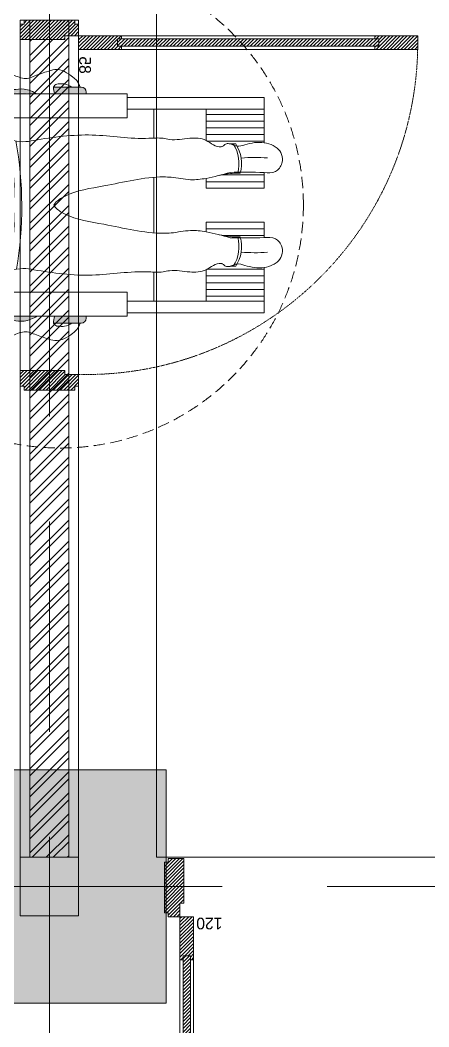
# Model space of a CAD drawing. Header units: millimetres. Extents: x -280308 to 6402717, y -14 to 2073074.
# Drawn here: x 7483 to 8532, y 492513 to 495098 of the extents above; entities that cross this region are included whole.
import ezdxf
from ezdxf.enums import TextEntityAlignment as Align

# ---------------------------------------------------------------- set-up
doc = ezdxf.new("R2010")
doc.units = ezdxf.units.MM
for name, pattern in [('ACAD_ISO03W100', [30, 12, -18]), ('ACAD_ISO08W100', [36, 24, -3, 6, -3]), ('DASHED2', [0.375, 0.25, -0.125])]:
    doc.linetypes.add(name, pattern=pattern)
doc.layers.get('0').update_dxf_attribs({"lineweight": 0})
for name, color, linetype, lineweight in [('_Door & Window', 1, 'Continuous', 0), ('A-ALINE-1', 91, 'Continuous', 20), ('A-ALINE-3', 111, 'Continuous', 15), ('A-ALINE-6', 117, 'Continuous', 9), ('A-ANNOTATION', 144, 'Continuous', 0), ('A-Furn', 250, 'Continuous', 0), ('ARSIR', 251, 'Continuous', 0), ('Struktur', 80, 'Continuous', 20)]:
    doc.layers.add(name, color=color, linetype=linetype, lineweight=lineweight)
doc.layers.add('A-FILL-1', color=7, linetype='Continuous', lineweight=0, true_color=0x454545)
doc.layers.add('A-FILL-4', color=9, linetype='Continuous', lineweight=0, true_color=0x808080)
doc.layers.add('A-TEXT', color=254, linetype='Continuous')
doc.styles.add('CENTURY', font='GOTHIC.TTF')
doc.styles.get("Standard").update_dxf_attribs({"font": 'arial.ttf'})

# ---------------------------------------------------------------- blocks, each defined once
blk = doc.blocks.new('disable people')
at = {"layer": 'A-FILL-4'}
h = blk.add_hatch(color=256, dxfattribs=at)
edge = h.paths.add_edge_path()
edge.add_spline(control_points=[(-3.796474417917125, 4.952000308492416), (-3.760681164754715, 5.053013868617654), (-3.704158616363202, 5.157722778494588), (-3.734610711559071, 5.255821520916697)], knot_values=[0.9037914775148974, 0.9037914775148974, 0.9037914775148974, 0.9037914775337845, 1.21384703267489, 1.21384703267489, 1.21384703267489, 1.213847032693339], degree=3, periodic=0)
edge.add_line((-3.734610711562709, 5.255821520934205), (-4.964782523813881, 5.255821520934205))
edge.add_arc((-4.964782523813483, 5.035821520934178), 0.2200000000000129, 89.99999999999999, 179.9999999999926)
edge.add_line((-5.184782523814647, 5.035821520934178), (-5.184782523814647, 4.952000308504779))
edge.add_line((-5.184782523814647, 4.952000308504921), (-3.796474417913829, 4.952000308504921))
edge = h.paths.add_edge_path()
edge.add_spline(control_points=[(0.1341749100720335, 5.166089496497762), (-0.07234800000333053, 5.166001675629786), (-0.553623694469934, 5.165540411955988), (-1.20498952116759, 5.174735433441811), (-1.923735004729679, 5.122992935595903), (-2.472725316985816, 5.224835962467296), (-2.818046584459807, 5.044581019589032), (-3.008957661264503, 4.952000308504921)], knot_values=[0.4124965523283914, 0.4124965523283914, 0.4124965523283914, 0.4124965523283914, 0.6874227009135008, 1.856497828568305, 2.363121600141893, 2.852056937546859, 3.479819935797773, 3.479819935797798, 3.479819935797798, 3.479819935797798], degree=3, periodic=0)
edge.add_line((-3.008957661264503, 4.952000308504921), (-0.05374037849282143, 4.952000308504893))
edge.add_arc((6.001229472374689, -0.1731919023486626), 7.932859200384009, 137.696407415366, 139.7539587547804, ccw=False)
edge = h.paths.add_edge_path()
edge.add_line((5.131749954041879, 5.255821520934205), (2.308872463095783, 5.255821520934205))
edge.add_spline(control_points=[(2.308872463096122, 5.255821520934205), (2.267732188407535, 5.17631198661752), (2.17731957034448, 5.015793417558143), (2.084681671298313, 4.857544409941738), (2.036732091110025, 4.777055949464057)], knot_values=[9.278145445618577, 9.278145445618577, 9.278145445618577, 9.278145445618577, 9.545772737748978, 9.82631843046447, 9.82631843046447, 9.82631843046447, 9.82631843046447], degree=3, periodic=0)
edge.add_line((2.036732091110025, 4.777055949464057), (5.151749954040608, 4.777055949464028))
edge.add_arc((5.151749954042316, 4.977055949464102), 0.1999999999999886, 270, 360)
edge.add_line((5.351749954041225, 4.977055949464102), (5.351749954041168, 5.035821520934263))
edge.add_arc((5.131749954041879, 5.035821520934178), 0.2200000000000118, 7.404331298447066e-12, 89.99999999999999)
edge = h.paths.add_edge_path()
edge.add_spline(control_points=[(-3.734610711559071, -5.255821520915617), (-3.704158616363202, -5.157722778493792), (-3.760681164754715, -5.053013868616347), (-3.796474417917125, -4.952000308491563)], knot_values=[0.9037914775148975, 0.9037914775333468, 0.9037914775333468, 0.9037914775333468, 1.213847032674452, 1.213847032693339, 1.213847032693339, 1.213847032693339], degree=3, periodic=0)
edge.add_line((-3.796474417911668, -4.952000308503841), (-5.184782523812599, -4.952000308503841))
edge.add_line((-5.184782523814647, -4.952000308503841), (-5.18478252381459, -5.035821520933212))
edge.add_arc((-4.964782523813483, -5.035821520933098), 0.2200000000000129, 180, 270)
edge.add_line((-4.964782523813483, -5.255821520933125), (-3.734610711562426, -5.255821520933125))
edge = h.paths.add_edge_path()
edge.add_line((-0.05374037849287561, -4.952000308503841), (-3.008957661264615, -4.952000308503841))
edge.add_spline(control_points=[(-3.008957661264503, -4.952000308503841), (-2.818046584459807, -5.044581019588179), (-2.472725316985816, -5.224835962466216), (-1.923735004729679, -5.12299293559505), (-1.20498952116759, -5.174735433440958), (-0.553623694469934, -5.165540411954737), (-0.07234800000333053, -5.166001675628706), (0.1341749100720335, -5.166089496496454)], knot_values=[0.4124965523283917, 0.4124965523283917, 0.4124965523283917, 0.4124965523284174, 1.040259550579332, 1.529194887984297, 2.035818659557886, 3.204893787212689, 3.479819935797799, 3.479819935797799, 3.479819935797799, 3.479819935797799], degree=3, periodic=0)
edge.add_arc((6.001229472376508, 0.1731919023482078), 7.93285920038395, 220.2460412452068, 222.3035925846204, ccw=False)
edge = h.paths.add_edge_path()
edge.add_arc((5.151749954042316, -4.977055949463022), 0.1999999999999886, 0, 89.99999999999999)
edge.add_line((5.151749954042316, -4.777055949462977), (2.03673209111179, -4.777055949463005))
edge.add_spline(control_points=[(2.036732091110025, -4.777055949462977), (2.084681671298313, -4.857544409940431), (2.232165906039882, -5.109484857939435), (2.374009886807471, -5.367177794302108), (2.440898637138162, -5.551188368630221)], knot_values=[8.953599230115874, 8.953599230115874, 8.953599230115874, 8.953599230115874, 9.234144922831332, 9.82631843046441, 9.826318430464434, 9.826318430464434, 9.826318430464434], degree=3, periodic=0)
edge.add_arc((0.7053364612966107, -4.04279776307277), 1.733346163484878, 327.02309260736433, 327.0237538441636, ccw=False)
edge.add_spline(control_points=[(2.036732091110025, -4.777055949462977), (2.084681671298313, -4.857544409940431), (2.232165906039882, -5.109484857939435), (2.374009886807471, -5.367177794302108), (2.440898637138162, -5.551188368630221)], knot_values=[8.953599230115874, 8.953599230115874, 8.953599230115874, 8.953599230115874, 9.234144922831332, 9.82631843046441, 9.826318430464434, 9.826318430464434, 9.826318430464434], degree=3, periodic=0)
edge.add_line((2.308799040582016, -5.255821520933125), (5.131749954041821, -5.255821520933154))
edge.add_arc((5.131749954041879, -5.035821520933098), 0.2200000000000118, 270, 359.9999999999482)
edge.add_line((5.351749954041225, -5.035821520933325), (5.351749954041281, -4.977055949462965))
h = blk.add_hatch(dxfattribs=at)
h.set_pattern_fill('_USER', color=256, scale=0.2999999999999999, style=0, pattern_type=0)
h.set_pattern_definition([(360, (-5.456968210637569e-12, -2.842170943040401e-13), (7.395570986446986e-32, 0.3), [])])
edge = h.paths.add_edge_path()
edge.add_spline(control_points=[(-11.84368881340561, 2.723015967266292), (-11.80630735148043, 2.722610891474005), (-11.70819034366286, 2.721547668618996), (-11.61031172560615, 2.728856529663688), (-11.54972374569115, 2.733380797935752)], knot_values=[0, 0, 0, 0, 0.1121097829463906, 0.2942601996699649, 0.2942601996699649, 0.2942601996699649, 0.2942601996699649], degree=3, periodic=0)
edge.add_spline(control_points=[(-11.54972374569115, 2.733380797935752), (-11.53484815880256, 2.736247567797591), (-11.47003685719392, 2.745536439978423), (-11.36826084976747, 2.72479947738816), (-11.306672703613, 2.6447510459368), (-11.24782621166378, 2.610484695002697), (-10.96949606972703, 2.549332237655335), (-10.74909445872436, 2.772073311572058), (-10.5228854389261, 2.880681640590865)], knot_values=[5.436664725832285, 5.436664725832285, 5.436664725832285, 5.436664725832285, 5.482184118797054, 5.63248936469224, 5.71609653018408, 5.778112604277349, 5.832864719823681, 6.558060987042688, 6.558060987042688, 6.558060987042688, 6.558060987042688], degree=3, periodic=0)
edge.add_line((-10.5228854389261, 2.880681640590865), (-10.52288543892609, 4.274822013010747))
edge.add_line((-10.5228854389261, 4.274822013010635), (-13.10916806575664, 4.274822013010636))
edge.add_line((-13.10916806575733, 4.274822013010635), (-13.10916806575733, 2.778481744722516))
edge.add_spline(control_points=[(-13.10916806575733, 2.778481744722512), (-12.82295144472664, 2.822346398972513), (-12.41668017873963, 2.754237778142112), (-12.01270156310056, 2.608782090787145), (-11.9026220646665, 2.624670677752874)], knot_values=[3.85022029909312, 3.850220299093444, 3.850220299093444, 3.850220299093444, 4.723214524291371, 5.067106132655391, 5.067106132655391, 5.067106132655391, 5.067106132688122], degree=3, periodic=0)
edge.add_arc((-10.49828518709546, 1.8499546098883), 1.603853812364077, 147.0195933812169, 151.1162485193678, ccw=False)
edge = h.paths.add_edge_path()
edge.add_spline(control_points=[(-11.10131507691221, 1.321645051041912), (-11.26820317942656, 1.353449058260139), (-11.54271718581731, 1.405746173674288), (-11.85950975244123, 1.421612261374548), (-12.00627843078473, 1.420929790504033), (-12.04364457507836, 1.420756038819889)], knot_values=[0, 0, 0, 0, 0.5089906555588182, 0.8372314890067583, 0.9493412719532057, 0.9493412719532057, 0.9493412719532057, 0.9493412719532057], degree=3, periodic=0)
edge.add_arc((-10.49828518709546, 1.8499546098883), 1.603853812364076, 193.9046284335562, 195.5217729613365, ccw=False)
edge.add_spline(control_points=[(-12.05514138739818, 1.464538181836133), (-12.39829801821179, 1.46764695568163), (-12.74615257863297, 1.465605107812507), (-13.10916806575915, 1.44694142760477)], knot_values=[0.4692719010675678, 0.4692719010675678, 0.4692719010675678, 0.4692719010675678, 1.51441113184759, 1.514411131847849, 1.514411131847849, 1.514411131847849], degree=3, periodic=0)
edge.add_line((-13.10916806575733, 1.44694142760477), (-13.10916806575733, 0.7534304279870407))
edge.add_line((-13.10916806575733, 0.7534304279870412), (-10.52288543892678, 0.7534304279870412))
edge.add_line((-10.5228854389261, 0.7534304279870412), (-10.5228854389261, 1.191359744353121))
edge.add_spline(control_points=[(-10.5228854389261, 1.191359744352894), (-10.71802839497832, 1.226449273625576), (-10.91033044466531, 1.271692798998856), (-11.10131507691221, 1.321645051041912)], knot_values=[0.5122589669724955, 0.5122589669724955, 0.5122589669724955, 0.5122589669753015, 1.104645887850228, 1.104645887850228, 1.104645887850228, 1.104645887850228], degree=3, periodic=0)
h = blk.add_hatch(dxfattribs=at)
h.set_pattern_fill('_USER', color=256, scale=0.2999999999999999, style=0, pattern_type=0)
h.set_pattern_definition([(360, (-5.456968210637569e-12, 1.13686837721616e-12), (-7.347638122947742e-17, -0.2999999999999999), [])])
edge = h.paths.add_edge_path()
edge.add_spline(control_points=[(-11.84368881340561, -2.723015967265212), (-11.80630735148043, -2.722610891472925), (-11.70819034366286, -2.721547668617916), (-11.61031172560615, -2.728856529662664), (-11.54972374569115, -2.733380797934899)], knot_values=[0, 0, 0, 0, 0.1121097829463906, 0.2942601996699649, 0.2942601996699649, 0.2942601996699649, 0.2942601996699649], degree=3, periodic=0)
edge.add_spline(control_points=[(-11.54972374569115, -2.733380797934899), (-11.53484815880256, -2.736247567796511), (-11.47003685719392, -2.745536439977116), (-11.36826084976747, -2.72479947738708), (-11.306672703613, -2.644751045935948), (-11.24782621166378, -2.610484695001844), (-10.96949606972703, -2.549332237654482), (-10.74909445872436, -2.772073311571205), (-10.5228854389261, -2.880681640589785)], knot_values=[5.436664725832285, 5.436664725832285, 5.436664725832285, 5.436664725832285, 5.482184118797054, 5.63248936469224, 5.71609653018408, 5.778112604277349, 5.832864719823681, 6.558060987042688, 6.558060987042688, 6.558060987042688, 6.558060987042688], degree=3, periodic=0)
edge.add_line((-10.5228854389261, -2.880681640589785), (-10.52288543892609, -4.274822013009667))
edge.add_line((-10.5228854389261, -4.274822013009555), (-13.10916806575664, -4.274822013009555))
edge.add_line((-13.10916806575733, -4.274822013009555), (-13.10916806575733, -2.778481744721437))
edge.add_spline(control_points=[(-13.10916806575733, -2.778481744721432), (-12.82295144472664, -2.822346398971661), (-12.41668017873963, -2.754237778141317), (-12.01270156310056, -2.608782090786292), (-11.9026220646665, -2.624670677752022)], knot_values=[3.85022029909312, 3.850220299093444, 3.850220299093444, 3.850220299093444, 4.723214524291371, 5.067106132655391, 5.067106132655391, 5.067106132655391, 5.067106132688122], degree=3, periodic=0)
edge.add_arc((-10.49828518709546, -1.849954609887163), 1.603853812364077, 208.8837514806322, 212.9804066187831)
edge = h.paths.add_edge_path()
edge.add_spline(control_points=[(-11.10131507691221, -1.321645051040832), (-11.26820317942656, -1.353449058259002), (-11.54271718581731, -1.405746173672924), (-11.85950975244123, -1.421612261373639), (-12.00627843078473, -1.420929790502896), (-12.04364457507836, -1.420756038818865)], knot_values=[0, 0, 0, 0, 0.5089906555588182, 0.8372314890067583, 0.9493412719532057, 0.9493412719532057, 0.9493412719532057, 0.9493412719532057], degree=3, periodic=0)
edge.add_arc((-10.49828518709546, -1.849954609887163), 1.603853812364076, 164.4782270386635, 166.0953715664438)
edge.add_spline(control_points=[(-12.05514138739818, -1.464538181834996), (-12.39829801821179, -1.467646955680721), (-12.74615257863297, -1.465605107811598), (-13.10916806575915, -1.446941427603633)], knot_values=[0.4692719010675678, 0.4692719010675678, 0.4692719010675678, 0.4692719010675678, 1.51441113184759, 1.514411131847849, 1.514411131847849, 1.514411131847849], degree=3, periodic=0)
edge.add_line((-13.10916806575733, -1.446941427603633), (-13.10916806575733, -0.753430427985904))
edge.add_line((-13.10916806575733, -0.7534304279861885), (-10.52288543892678, -0.7534304279861892))
edge.add_line((-10.5228854389261, -0.7534304279861885), (-10.5228854389261, -1.191359744352268))
edge.add_spline(control_points=[(-10.5228854389261, -1.191359744351757), (-10.71802839497832, -1.226449273624439), (-10.91033044466531, -1.271692798997492), (-11.10131507691221, -1.321645051040832)], knot_values=[0.5122589669724955, 0.5122589669724955, 0.5122589669724955, 0.5122589669753015, 1.104645887850228, 1.104645887850228, 1.104645887850228, 1.104645887850228], degree=3, periodic=0)
for p, q in [((-8.202746146980644, 4.274822013010635), (-8.202746146980644, 2.985387214360799)), ((-8.202746146980644, 1.237720448978507), (-8.202746146980644, -1.23772044897737)), ((-8.202746146980644, -2.985387214359719), (-8.202746146980644, -4.274822013009555))]:
    blk.add_line(p, q, dxfattribs=at)
for points in [[(2.4408986371418, 5.551188368631301), (3.985710528006166, 5.551188368631301, -0.414213562373095), (4.085710528004711, 5.451188368631392), (4.085710528004711, 5.426046132553836, -0.414213562373095), (3.985710528006166, 5.326046132553756), (2.344216868157673, 5.326046132553756)], [(-5.184782523807371, 4.952000308504921), (-5.184782523807371, 5.035821520934178, -0.414213562373095), (-4.964782523809845, 5.255821520934205), (-3.734610711555433, 5.255821520934205)], [(2.30887246309976, 5.255821520934205), (5.131749954045517, 5.255821520934205, -0.4142135623730981), (5.351749954046682, 5.035821520934178), (5.351749954046682, 4.977055949464102, -0.414213562373095), (5.151749954045954, 4.777055949464057), (2.036706903287268, 4.777055949464057)], [(1.636438218787589, 4.132746635153126), (3.282262380906104, 4.132746635153126, 0.4142135623730451), (3.382262380908287, 4.232746635153262), (3.382262380908287, 4.465441665068283, 0.414213562373095), (3.282262380906104, 4.56544166506842), (1.908734547932909, 4.565441665068136)], [(1.636438218787589, -4.13274663515341), (3.282262380906104, -4.13274663515341, -0.4142135623730451), (3.382262380908287, -4.232746635153546), (3.382262380908287, -4.465441665068795, -0.414213562373095), (3.282262380906104, -4.565441665068704), (1.908734547932909, -4.565441665068477)], [(2.308877528723315, -5.255821520933125), (5.131749954045517, -5.255821520933125, 0.4142135623730981), (5.351749954046682, -5.035821520933098), (5.351749954046682, -4.977055949463022, 0.414213562373095), (5.151749954045954, -4.777055949462977), (2.036706903287268, -4.777055949462977)], [(-5.184782523807371, -4.952000308503841), (-5.184782523807371, -5.035821520933098, 0.414213562373095), (-4.964782523809845, -5.255821520933125), (-3.734610711555433, -5.255821520933125)], [(2.4408986371418, -5.551188368630221), (3.985710528006166, -5.551188368630221, 0.414213562373095), (4.085710528004711, -5.451188368630312), (4.085710528004711, -5.426046132552813, 0.414213562373095), (3.985710528006166, -5.326046132552904), (2.344216868157673, -5.326046132552904)]]:
    blk.add_lwpolyline(points, format="xyb", dxfattribs=at)
for points in [[(-0.7716928118115902, 3.881550911005661), (-7.007824699383491, 3.881550911005661), (-7.007824699383491, 4.952000308504921), (-0.05374037848923763, 4.952000308504921)], [(-13.10916806575187, 2.778481744728197), (-13.10916806575187, 4.274822013010635), (-10.52288543892246, 4.274822013010635), (-10.52288543892246, 2.880681640590865)], [(-10.52288543892246, 1.191359744319243), (-10.52288543892246, 0.7534304279870412), (-13.10916806575187, 0.7534304279870412), (-13.10916806575187, 1.446941427605225)], [(-13.10916806575187, -1.446941427604088), (-13.10916806575187, -0.7534304279861885), (-10.52288543892246, -0.7534304279861885), (-10.52288543892246, -1.191359744318333)], [(-10.52288543892246, -1.191359744318333), (-10.52288543892246, -0.7534304279861885), (-13.10916806575187, -0.7534304279861885), (-13.10916806575187, -1.446941427604088)], [(-10.52288543892246, -2.880681640589557), (-10.52288543892246, -4.274822013009555), (-13.10916806575187, -4.274822013009555), (-13.10916806575187, -2.778481744727117)], [(-13.10916806575187, -2.778481744727117), (-13.10916806575187, -4.274822013009555), (-10.52288543892246, -4.274822013009555), (-10.52288543892246, -2.880681640589557)], [(-0.7716928118115902, -3.881550911004581), (-7.007824699383491, -3.881550911004581), (-7.007824699383491, -4.952000308503841), (-0.05374037848741864, -4.952000308503841)]]:
    blk.add_lwpolyline(points, dxfattribs=at)
for points in [[(-13.10916806575187, 4.795772278258937), (-7.007824699383491, 4.795772278258937), (-7.007824699383491, 4.274822013010635), (-13.10916806575187, 4.274822013010635)], [(-13.10916806575187, -4.274822013009555), (-7.007824699383491, -4.274822013009555), (-7.007824699383491, -4.795772278257857), (-13.10916806575187, -4.795772278257857)], [(-13.10916806575187, -4.79577227825763), (-7.007824699383491, -4.79577227825763), (-7.007824699383491, -4.274822013009555), (-13.10916806575187, -4.274822013009555)]]:
    blk.add_lwpolyline(points, close=True, dxfattribs=at)
at = {"layer": 'A-FILL-4', "linetype": 'DASHED2', "ltscale": 2}
blk.add_circle((-4.032044972002041, 5.684341886080801e-13), 10.82285678946162, dxfattribs=at)
at = {"layer": 'A-FILL-4'}
for centre, radius, start, end in [((6.001229472381965, -0.1731919023484352), 7.932859200384001, 127.5204071296238, 147.4062370725861), ((0.7053364602925285, 4.042797764629086), 1.733346163484867, 32.98970642474525, 88.42289004785182), ((-13.74668270498478, -0.04341019569847049), 15.44764756680718, 1.182090759333106, 13.72631994225427), ((-13.74668270498478, -0.04341019569847049), 15.49764756680718, 0.1604904385792841, 13.72631994225427), ((-10.49828518709, 1.8499546098883), 1.603853812364076, 147.0195933826843, 195.5217729614681), ((-10.38617540414452, 1.8499546098883), 1.603853812364076, 147.0195933826843, 195.5217729614681), ((14.27937685350298, 0.06775199395133313), 16.59864857667759, 170.3286188685546, 190.1626872323025), ((-12.69504205342673, -4.606921862426645), 6.728132541871835, 84.78551859402995, 94.76708404660036), ((-13.74668270498114, 0.04341019570074423), 15.44764756680434, 346.2736800577457, 358.8179092406669), ((-13.74668270498114, 0.04341019570074423), 15.49764756680435, 346.2736800577457, 359.8395095614207), ((-13.74668270498478, -0.04341019569847049), 15.44764756680718, 0.1604904385792841, 0.1610099051522045), ((-10.49828518709, -1.849954609887163), 1.603853812364076, 164.4782270385319, 212.9804066173157), ((-10.38617540414452, -1.849954609887163), 1.603853812364076, 164.4782270385319, 212.9804066173157), ((-12.69504205342673, 4.606921862427726), 6.728132541871835, 265.2329159533996, 275.2144814059701), ((6.001229472381965, 0.1731919023497994), 7.932859200384001, 212.5937629274139, 232.4795928703763), ((0.7053364602925285, -4.042797764628233), 1.733346163484867, 271.5771099521482, 327.0102935752548)]:
    blk.add_arc(centre, radius, start, end, dxfattribs=at)
for points in [[(-4.92346149860532, 5.255821520934205), (-4.763444462907501, 5.548488725255311), (-4.598746377016141, 5.706342594715352), (-3.795142421198761, 6.036484532325346), (-3.426854836276107, 5.940611925619805), (-2.83078820989067, 5.728755613769636), (-2.566758833625499, 5.644812886039915), (-1.990014397371851, 5.77694535444266), (-0.9296119438040478, 6.130492836126223), (-0.1419316975516267, 6.437829670206156), (0.6264580426013708, 6.674788378109497), (1.355821926739736, 6.821824205640951), (2.03613892919202, 6.747111713511686), (2.366979790260302, 6.535991856629323), (2.546758790460444, 6.270681361221932), (2.546758790460444, 5.977235520005024), (2.4408986371418, 5.551188368631301), (2.178919851432511, 5.020117206751138), (1.563051972347239, 4.019382088696602), (0.9042720964644104, 3.036488685107713)], [(-11.59479933503098, 1.458273844522409), (-13.10916806575187, 1.44694142760477), (-13.60667026066403, 1.498036116953244), (-13.89975817351478, 1.866144042570795), (-13.88104616483179, 2.260011965725369), (-13.6895420801302, 2.538489094402166), (-13.51049322462313, 2.652381983495161), (-13.10916806575187, 2.778481744722512), (-12.24121315577941, 2.684816428400097), (-11.9026220646283, 2.624670677757422), (-11.6864549030779, 2.695858412372388), (-11.58829313107708, 2.724656443567028), (-11.50436550326049, 2.739278829181558), (-11.35904478900738, 2.70089189191475), (-11.29807203763994, 2.643686282815679), (-11.24447784318909, 2.612482825203188), (-11.19131079044928, 2.599403885649735), (-10.52288543892246, 2.880681640590865), (-9.794960447152334, 2.978637757924389), (-8.898797660205673, 2.922233265498733), (-8.608041948751634, 2.974222485651126), (-7.978096220525913, 2.974222485651126), (-5.459508429310517, 3.120158817032916), (-2.862528005884087, 2.87969555159134), (-2.371240473639773, 2.822748566114569), (-1.807424389844527, 2.913683812752424), (-1.35487122052109, 3.017778437834522), (-1.14944398208354, 3.098118711132884)], [(-11.84368881339833, 2.723015967266292), (-11.73157903045285, 2.723015967266292), (-11.5497237456857, 2.733380797935752)], [(-12.0436445750729, 1.420756038819889), (-11.93153479212742, 1.420756038819889), (-11.6037811244496, 1.402879292288389), (-11.10095268296573, 1.321575989310304)], [(-11.59479933503098, 1.458273844522409), (-10.52288543892246, 1.191359744353122), (-9.83083267098118, 1.132548455971346), (-8.963526649984487, 1.24073196201698), (-8.6391886196634, 1.25427512685269), (-5.976700821847771, 0.8565910165420973), (-4.215992548008217, 0.3886604790008619), (-3.813472225867372, 0.09260624280796037), (-3.74400946284004, 6.821210263296962e-13)], [(-1.752623687929372, 6.821210263296962e-13), (-1.679207983477681, 0.3788307068211338), (-1.194287836962758, 0.8637508533374785), (-0.6959840598392475, 1.251223035229941), (0.2821704783109453, 1.301328029997421), (0.9016085141356598, 1.159748884299916), (1.342330865873009, 0.8397630039512478), (1.609774513437515, 0.4677343058569932), (1.7303854847396, 0.1585836488836776), (1.750904063925191, 6.821210263296962e-13)], [(-11.59479933503098, -1.458273844521273), (-10.52288543892246, -1.191359744351985), (-9.83083267098118, -1.132548455970209), (-8.963526649984487, -1.240731962016071), (-8.6391886196634, -1.25427512685178), (-5.976700821847771, -0.8565910165411879), (-4.215992548008217, -0.3886604789997818), (-3.813472225867372, -0.0926062428068235), (-3.74400946284004, 6.821210263296962e-13)], [(-1.752623687929372, 6.821210263296962e-13), (-1.679207983477681, -0.3788307068202812), (-1.194287836962758, -0.8637508533363416), (-0.6959840598392475, -1.251223035229032), (0.2821704783109453, -1.301328029996512), (0.9016085141356598, -1.159748884299006), (1.342330865873009, -0.8397630039503383), (1.609774513437515, -0.4677343058559131), (1.7303854847396, -0.1585836488827681), (1.750904063925191, 6.821210263296962e-13)], [(-12.0436445750729, -1.420756038818865), (-11.93153479212742, -1.420756038818865), (-11.6037811244496, -1.402879292287309), (-11.10095268296573, -1.321575989309224)], [(-11.59479933503098, -1.458273844521273), (-13.10916806575187, -1.446941427603633), (-13.60667026066403, -1.498036116952335), (-13.89975817351478, -1.866144042569658), (-13.88104616483179, -2.260011965724061), (-13.6895420801302, -2.538489094401086), (-13.51049322462313, -2.652381983494308), (-13.10916806575187, -2.778481744721432), (-12.24121315577941, -2.684816428398847), (-11.9026220646283, -2.624670677756342), (-11.6864549030779, -2.695858412371138), (-11.58829313107708, -2.724656443566175), (-11.50436550326049, -2.739278829180478), (-11.35904478900738, -2.700891891913727), (-11.29807203763994, -2.643686282814599), (-11.24447784318909, -2.612482825202108), (-11.19131079044928, -2.599403885648883), (-10.52288543892246, -2.880681640589557), (-9.794960447152334, -2.978637757923536), (-8.898797660205673, -2.922233265497709), (-8.608041948751634, -2.974222485650046), (-7.978096220525913, -2.974222485650046), (-5.459508429310517, -3.120158817032063), (-2.862528005884087, -2.87969555159026), (-2.371240473639773, -2.822748566113489), (-1.807424389844527, -2.913683812751572), (-1.35487122052109, -3.017778437833442), (-1.14944398208354, -3.098118711131576)], [(-11.84368881339833, -2.723015967265212), (-11.73157903045285, -2.723015967265212), (-11.5497237456857, -2.733380797934899)], [(-4.92346149860532, -5.255821520933125), (-4.763444462907501, -5.548488725254231), (-4.598746377016141, -5.706342594714272), (-3.795142421198761, -6.03648453232455), (-3.426854836276107, -5.940611925618725), (-2.83078820989067, -5.728755613768556), (-2.566758833625499, -5.644812886039119), (-1.990014397371851, -5.776945354441352), (-0.9296119438040478, -6.130492836125143), (-0.1419316975516267, -6.437829670204849), (0.6264580426013708, -6.674788378108417), (1.355821926739736, -6.821824205640098), (2.03613892919202, -6.747111713510606), (2.366979790260302, -6.535991856628527), (2.546758790460444, -6.270681361220852), (2.546758790460444, -5.977235520003944), (2.4408986371418, -5.551188368630221), (2.178919851432511, -5.020117206750058), (1.563051972347239, -4.019382088695522), (0.9042720964644104, -3.03648868510669)]]:
    blk.add_spline(points, degree=3, dxfattribs=at)
for points, knots in [([(-4.55304981617337, 5.255821520934205), (-4.44408765272965, 5.319476199870394), (-4.271124962240719, 5.420519389388119), (-4.005306797280355, 5.400308982167644), (-3.806213152574855, 5.38846130049177), (-3.685750421065677, 5.19182424979499), (-3.76068116474562, 5.053013868623566), (-3.796474417913487, 4.952000308492416)], [0, 0, 0, 0, 0.3643785654112465, 0.5784016675004325, 0.8028129588361705, 0.9037914775148975, 1.213847032674452, 1.213847032693339, 1.213847032693339, 1.213847032693339]), ([(-3.008957661259046, 4.952000308504921), (-2.81804658445617, 5.044581019589032), (-2.472725316982178, 5.224835962467296), (-1.923735004726041, 5.122992935595903), (-1.204989521160314, 5.174735433441811), (-0.553623694466296, 5.165540411955988), (-0.07234799999605457, 5.166001675629786), (0.1341749100756715, 5.166089496497762)], [0.4124965523283917, 0.4124965523283917, 0.4124965523283917, 0.4124965523284174, 1.040259550579332, 1.529194887984297, 2.035818659557886, 3.204893787212689, 3.479819935797799, 3.479819935797799, 3.479819935797799, 3.479819935797799]), ([(-1.917630208828996, 6.821210263296962e-13), (-2.002951065873276, 0.5861983700835935), (-1.984904643773916, 1.423382585758645), (-1.754530612099188, 2.56520043551518), (-1.180960578692975, 2.932423450644592), (-0.9940378273913666, 3.432979146506568), (-0.8299030799516913, 3.791739230981875), (-0.731230450748626, 3.941771400581729), (-0.6822919925580209, 4.100073350454295)], [0, 0, 0, 0, 1.791248952052102, 2.558187510465277, 3.251589097511465, 3.791340900402426, 4.122046679619813, 4.432598645382432, 4.432598645382432, 4.432598645382432, 4.432598645382432]), ([(1.01444285360958, 3.198577945729312), (0.9780577476449253, 2.936577535408787), (1.364929918432608, 2.00547676408587), (1.340956575120799, 1.259444682176991), (1.433033113185957, 0.7354493184784587)], [7.41058440054706, 7.41058440054706, 7.41058440054706, 7.41058440054706, 8.083990264019953, 9.6731938569707, 9.6731938569707, 9.6731938569707, 9.6731938569707]), ([(-1.917630208828996, 6.821210263296962e-13), (-2.002951065873276, -0.5861983700827409), (-1.984904643773916, -1.423382585757508), (-1.771231884324152, -2.529998986766998), (-1.180960578692975, -2.932423450643739), (-0.9940378273913666, -3.432979146505261), (-0.8299030799516913, -3.791739230980795), (-0.731230450748626, -3.941771400580421), (-0.6822919925580209, -4.100073350453215)], [0, 0, 0, 0, 1.791248952052102, 2.558187510465277, 3.251589097511465, 3.791340900402426, 4.122046679619813, 4.432598645382432, 4.432598645382432, 4.432598645382432, 4.432598645382432]), ([(1.01444285360958, -3.198577945728232), (0.9780577476449253, -2.93657753540748), (1.364929918432608, -2.005476764084506), (1.340956575120799, -1.259444682175911), (1.433033113185957, -0.7354493184776061)], [7.41058440054706, 7.41058440054706, 7.41058440054706, 7.41058440054706, 8.083990264019953, 9.6731938569707, 9.6731938569707, 9.6731938569707, 9.6731938569707]), ([(-4.55304981617337, -5.255821520933125), (-4.44408765272965, -5.319476199869598), (-4.271124962240719, -5.420519389387266), (-4.005306797280355, -5.400308982166791), (-3.806213152574855, -5.388461300490746), (-3.685750421065677, -5.19182424979391), (-3.76068116474562, -5.053013868622486), (-3.796474417913487, -4.952000308491563)], [0, 0, 0, 0, 0.3643785654112465, 0.5784016675004325, 0.8028129588361705, 0.9037914775148975, 1.213847032674452, 1.213847032693339, 1.213847032693339, 1.213847032693339]), ([(-3.008957661259046, -4.952000308503841), (-2.81804658445617, -5.044581019588179), (-2.472725316982178, -5.224835962466216), (-1.923735004726041, -5.12299293559505), (-1.204989521160314, -5.174735433440958), (-0.553623694466296, -5.165540411954737), (-0.07234799999605457, -5.166001675628706), (0.1341749100756715, -5.166089496496454)], [0.4124965523283917, 0.4124965523283917, 0.4124965523283917, 0.4124965523284174, 1.040259550579332, 1.529194887984297, 2.035818659557886, 3.204893787212689, 3.479819935797799, 3.479819935797799, 3.479819935797799, 3.479819935797799])]:
    blk.add_open_spline(points, degree=3, knots=knots, dxfattribs=at)
blk = doc.blocks.new('A$Ca4ca9c0b')
at = {"layer": 'A-Furn'}
h = blk.add_hatch(dxfattribs=at)
h.set_pattern_fill('ANSI31', color=256, scale=2, angle=540, style=0)
h.set_pattern_definition([(225, (109566.3125288526, -240668.4215420193), (4.490128060534577, -4.490128060534577), [])])
h.paths.add_polyline_path([(10.000000012893, 1020.000000003551), (10.000000012893, 910.0000000035507), (2.000000012863893, 910.0000000035507), (2.000000012892997, 920.0000000034343), (-16.999999987107, 920.0000000034343), (-16.999999987107, 910.0000000035507), (-24.999999987107, 910.0000000035507), (-24.999999987107, 1020.000000003551)])
h = blk.add_hatch(dxfattribs=at)
h.set_pattern_fill('ANSI31', color=256, scale=2, angle=540, style=0)
h.set_pattern_definition([(225, (109566.3125288526, -240568.4215420193), (4.490128060534577, -4.490128060534577), [])])
h.paths.add_polyline_path([(2.000000012892997, 920.0000000034343), (-16.99999999941792, 920.0000000034343), (-16.99999999941792, 250.0000000005239), (2.000000012892997, 250.0000000005239)])
h = blk.add_hatch(dxfattribs=at)
h.set_pattern_fill('ANSI31', color=256, scale=2, angle=540, style=0)
h.set_pattern_definition([(225, (110170.8596176268, -240618.421542007), (4.490128060534577, -4.490128060534577), [])])
h.paths.add_polyline_path([(10.00000000058208, 150.0000000004075), (10.00000000058208, 260.0000000004075), (2.000000000552973, 260.0000000003492), (2.000000000582077, 250.0000000005239), (-16.99999999941792, 250.0000000005239), (-16.99999999941792, 260.0000000004075), (-24.99999999941792, 260.0000000004075), (-24.99999999941792, 150.0000000004075)])
h = blk.add_hatch(dxfattribs=at)
h.set_pattern_fill('ANSI31', color=256, scale=2, angle=540, style=0)
h.set_pattern_definition([(225, (109716.3125288529, -240669.6019526039), (4.490128060534577, -4.490128060534577), [])])
h.paths.add_polyline_path([(-889.999999998603, -5.820766091346741e-11), (-889.9999999986321, 9.999999999941792), (-899.9999999986321, 9.999999999941792), (-899.9999999986321, 139.9999999998254), (-889.9999999986321, 139.9999999998254), (-889.999999998603, 149.9999999997672), (-859.9999999993306, 150.0000000004075), (-859.9999999993597, 115.0000000077416), (-849.9999999993597, 115.0000000077416), (-849.9999999987485, 0)])
h = blk.add_hatch(dxfattribs=at)
h.set_pattern_fill('ANSI31', color=256, scale=2, angle=540, style=0)
h.set_pattern_definition([(225, (109566.3125288529, -240669.6019526039), (4.490128060534577, -4.490128060534577), [])])
h.paths.add_polyline_path([(39.99999999985448, -5.820766091346741e-11), (39.99999999988358, 9.999999999941792), (49.99999999988358, 9.999999999941792), (49.99999999988358, 139.9999999998254), (39.99999999988358, 139.9999999998254), (39.99999999985448, 149.9999999997672), (10.00000000058208, 150.0000000004075), (10.00000000061118, 115.0000000077416), (6.111804395914078e-10, 115.0000000077416), (0, 0)])
at = {"layer": '_Door & Window'}
for points in [[(10.000000012893, 1020.000000003551), (10.000000012893, 910.0000000035507), (2.000000012863893, 910.0000000035507), (2.000000012892997, 920.0000000034343), (-16.999999987107, 920.0000000034343), (-16.999999987107, 910.0000000035507), (-24.999999987107, 910.0000000035507), (-24.999999987107, 1020.000000003551), (10.000000012893, 1020.000000003551)], [(10.00000000058208, 150.0000000004075), (10.00000000058208, 260.0000000004075), (2.000000000552973, 260.0000000003492), (2.000000000582077, 250.0000000005239), (-16.99999999941792, 250.0000000005239), (-16.99999999941792, 260.0000000004075), (-24.99999999941792, 260.0000000004075), (-24.99999999941792, 150.0000000004075), (10.00000000058208, 150.0000000004075)], [(-889.999999998603, -5.820766091346741e-11), (-889.9999999986321, 9.999999999941792), (-899.9999999986321, 9.999999999941792), (-899.9999999986321, 139.9999999998254), (-889.9999999986321, 139.9999999998254), (-889.999999998603, 149.9999999997672), (-859.9999999993306, 150.0000000004075), (-859.9999999993597, 115.0000000077416), (-849.9999999993597, 115.0000000077416), (-849.9999999987485, 0), (-889.999999998603, -5.820766091346741e-11)], [(39.99999999985448, -5.820766091346741e-11), (39.99999999988358, 9.999999999941792), (49.99999999988358, 9.999999999941792), (49.99999999988358, 139.9999999998254), (39.99999999988358, 139.9999999998254), (39.99999999985448, 149.9999999997672), (10.00000000058208, 150.0000000004075), (10.00000000061118, 115.0000000077416), (6.111804395914078e-10, 115.0000000077416), (0, 0), (39.99999999985448, -5.820766091346741e-11)]]:
    blk.add_lwpolyline(points, dxfattribs=at)
blk.add_lwpolyline([(10.00000000058208, 150.0000000004075), (-24.999999987107, 150.0000000004075), (-24.999999987107, 1020.000000003551), (10.00000000058208, 1020.000000003551)], close=True, dxfattribs=at)
at = {"layer": '_Door & Window', "linetype": 'ACAD_ISO03W100', "ltscale": 0.02}
blk.add_arc((-6.929301123745972, 166.9526288348716), 853.2391276210273, 91.21474571532441, 181.138459278602, dxfattribs=at)
at = {"layer": 'A-Furn'}
blk.add_lwpolyline([(2.000000012892997, 920.0000000034343), (-16.99999999941792, 920.0000000034343), (-16.99999999941792, 250.0000000005239), (2.000000012892997, 250.0000000005239)], close=True, dxfattribs=at)
at = {"layer": 'Defpoints', "ltscale": 0.25, "insert": (-87.73789995184052, 181.5505102498573), "char_height": 30.00000000000001, "attachment_point": 1, "style": 'CENTURY'}
blk.add_mtext_dynamic_manual_height_columns('85', width=78.46666834107602, gutter_width=750.0000000000001, heights=[0], dxfattribs=at)
blk = doc.blocks.new('A$C6ab96ad6')
at = {"layer": 'A-Furn'}
h = blk.add_hatch(dxfattribs=at)
h.set_pattern_fill('ANSI31', color=256, scale=2, angle=540, style=0)
h.set_pattern_definition([(225, (-3598.320602994849, 30706.99540839973), (4.490128060534577, -4.490128060534577), [])])
h.paths.add_polyline_path([(10.000000012893, 960.0000000035216), (10.000000012893, 850.0000000035216), (2.000000012863893, 850.0000000035216), (2.000000012892997, 860.0000000034051), (-16.999999987107, 860.0000000034051), (-16.999999987107, 850.0000000035216), (-24.999999987107, 850.0000000035216), (-24.999999987107, 960.0000000035216)])
h = blk.add_hatch(dxfattribs=at)
h.set_pattern_fill('ANSI31', color=256, scale=2, angle=540, style=0)
h.set_pattern_definition([(225, (-3598.320602994849, 30816.99540839973), (4.490128060534577, -4.490128060534577), [])])
h.paths.add_polyline_path([(2.000000012892997, 860.0000000034051), (-16.99999999941792, 860.0000000034051), (-16.99999999941792, 250.0000000004948), (2.000000012892997, 250.0000000004948)])
h = blk.add_hatch(dxfattribs=at)
h.set_pattern_fill('ANSI31', color=256, scale=2, angle=540, style=0)
h.set_pattern_definition([(225, (-3198.320602995023, 30306.99540839973), (4.490128060534577, -4.490128060534577), [])])
h.paths.add_polyline_path([(-1210.000000012893, 560.0000000035216), (-1210.000000012893, 450.0000000035216), (-1202.000000012864, 450.0000000035216), (-1202.000000012893, 460.0000000034051), (-1183.000000012893, 460.0000000034051), (-1183.000000012893, 450.0000000035216), (-1175.000000012893, 450.0000000035216), (-1175.000000012893, 560.0000000035216)])
h = blk.add_hatch(dxfattribs=at)
h.set_pattern_fill('ANSI31', color=256, scale=2, angle=540, style=0)
h.set_pattern_definition([(225, (-3198.320602995023, 30816.99540839973), (4.490128060534577, -4.490128060534577), [])])
h.paths.add_polyline_path([(-1202.000000012893, 460.0000000034051), (-1183.000000000582, 460.0000000034051), (-1183.000000000582, 250.0000000004948), (-1202.000000012893, 250.0000000004948)])
h = blk.add_hatch(dxfattribs=at)
h.set_pattern_fill('ANSI31', color=256, scale=2, angle=540, style=0)
h.set_pattern_definition([(225, (-2593.773514220753, 30816.99540841204), (4.490128060534577, -4.490128060534577), [])])
h.paths.add_polyline_path([(-1210.000000000582, 150.0000000003783), (-1210.000000000582, 260.0000000003783), (-1202.000000000553, 260.0000000003711), (-1202.000000000582, 250.0000000004948), (-1183.000000000582, 250.0000000004948), (-1183.000000000582, 260.0000000003783), (-1175.000000000582, 260.0000000003783), (-1175.000000000582, 150.0000000003783)])
h = blk.add_hatch(dxfattribs=at)
h.set_pattern_fill('ANSI31', color=256, scale=2, angle=540, style=0)
h.set_pattern_definition([(225, (-2993.773514220578, 30816.99540841204), (4.490128060534577, -4.490128060534577), [])])
h.paths.add_polyline_path([(10.00000000058208, 150.0000000003783), (10.00000000058208, 260.0000000003783), (2.000000000552973, 260.0000000003711), (2.000000000582077, 250.0000000004948), (-16.99999999941792, 250.0000000004948), (-16.99999999941792, 260.0000000003783), (-24.99999999941792, 260.0000000003783), (-24.99999999941792, 150.0000000003783)])
h = blk.add_hatch(dxfattribs=at)
h.set_pattern_fill('ANSI31', color=256, scale=2, angle=540, style=0)
h.set_pattern_definition([(225, (-3898.32060299578, 30765.81499781512), (4.490128060534577, -4.490128060534577), [])])
h.paths.add_polyline_path([(-1239.999999999854, -5.820766091346741e-11), (-1239.999999999884, 9.999999999941792), (-1249.999999999884, 9.999999999941792), (-1249.999999999884, 139.9999999998545), (-1239.999999999884, 139.9999999998545), (-1239.999999999854, 149.9999999997672), (-1210.000000000582, 150.0000000003783), (-1210.000000000611, 115.0000000077416), (-1200.000000000611, 115.0000000077416), (-1200, 0)])
h = blk.add_hatch(dxfattribs=at)
h.set_pattern_fill('ANSI31', color=256, scale=2, angle=540, style=0)
h.set_pattern_definition([(225, (-3598.320602994529, 30765.81499781512), (4.490128060534577, -4.490128060534577), [])])
h.paths.add_polyline_path([(39.99999999985448, -5.820766091346741e-11), (39.99999999988358, 9.999999999941792), (49.99999999988358, 9.999999999941792), (49.99999999988358, 139.9999999998545), (39.99999999988358, 139.9999999998545), (39.99999999985448, 149.9999999997672), (10.00000000058208, 150.0000000003783), (10.00000000061118, 115.0000000077416), (6.111804395914078e-10, 115.0000000077416), (0, 0)])
at = {"layer": '_Door & Window'}
for points in [[(10.000000012893, 960.0000000035216), (10.000000012893, 850.0000000035216), (2.000000012863893, 850.0000000035216), (2.000000012892997, 860.0000000034051), (-16.999999987107, 860.0000000034051), (-16.999999987107, 850.0000000035216), (-24.999999987107, 850.0000000035216), (-24.999999987107, 960.0000000035216), (10.000000012893, 960.0000000035216)], [(-1210.000000012893, 560.0000000035216), (-1210.000000012893, 450.0000000035216), (-1202.000000012864, 450.0000000035216), (-1202.000000012893, 460.0000000034051), (-1183.000000012893, 460.0000000034051), (-1183.000000012893, 450.0000000035216), (-1175.000000012893, 450.0000000035216), (-1175.000000012893, 560.0000000035216), (-1210.000000012893, 560.0000000035216)], [(-1210.000000000582, 150.0000000003783), (-1210.000000000582, 260.0000000003783), (-1202.000000000553, 260.0000000003711), (-1202.000000000582, 250.0000000004948), (-1183.000000000582, 250.0000000004948), (-1183.000000000582, 260.0000000003783), (-1175.000000000582, 260.0000000003783), (-1175.000000000582, 150.0000000003783), (-1210.000000000582, 150.0000000003783)], [(10.00000000058208, 150.0000000003783), (10.00000000058208, 260.0000000003783), (2.000000000552973, 260.0000000003711), (2.000000000582077, 250.0000000004948), (-16.99999999941792, 250.0000000004948), (-16.99999999941792, 260.0000000003783), (-24.99999999941792, 260.0000000003783), (-24.99999999941792, 150.0000000003783), (10.00000000058208, 150.0000000003783)], [(-1239.999999999854, -5.820766091346741e-11), (-1239.999999999884, 9.999999999941792), (-1249.999999999884, 9.999999999941792), (-1249.999999999884, 139.9999999998545), (-1239.999999999884, 139.9999999998545), (-1239.999999999854, 149.9999999997672), (-1210.000000000582, 150.0000000003783), (-1210.000000000611, 115.0000000077416), (-1200.000000000611, 115.0000000077416), (-1200, 0), (-1239.999999999854, -5.820766091346741e-11)], [(39.99999999985448, -5.820766091346741e-11), (39.99999999988358, 9.999999999941792), (49.99999999988358, 9.999999999941792), (49.99999999988358, 139.9999999998545), (39.99999999988358, 139.9999999998545), (39.99999999985448, 149.9999999997672), (10.00000000058208, 150.0000000003783), (10.00000000061118, 115.0000000077416), (6.111804395914078e-10, 115.0000000077416), (0, 0), (39.99999999985448, -5.820766091346741e-11)]]:
    blk.add_lwpolyline(points, dxfattribs=at)
for points in [[(10.00000000058208, 150.0000000003783), (-24.999999987107, 150.0000000003783), (-24.999999987107, 960.0000000035216), (10.00000000058208, 960.0000000035216)], [(-1210.000000000582, 150.0000000003783), (-1175.000000012893, 150.0000000003783), (-1175.000000012893, 560.0000000035216), (-1210.000000000582, 560.0000000035216)]]:
    blk.add_lwpolyline(points, close=True, dxfattribs=at)
at = {"layer": '_Door & Window', "linetype": 'ACAD_ISO03W100', "ltscale": 0.02}
for centre, radius, start, end in [((22.15318361329264, 139.1291594183103), 822.2250497890324, 93.28885543498365, 179.2424562674238), ((-1218.092067441175, 144.0926212447503), 418.1337991375786, 0.8094995735841771, 84.08470413536858)]:
    blk.add_arc(centre, radius, start, end, dxfattribs=at)
at = {"layer": 'A-Furn'}
for points in [[(2.000000012892997, 860.0000000034051), (-16.99999999941792, 860.0000000034051), (-16.99999999941792, 250.0000000004948), (2.000000012892997, 250.0000000004948)], [(-1202.000000012893, 460.0000000034051), (-1183.000000000582, 460.0000000034051), (-1183.000000000582, 250.0000000004948), (-1202.000000012893, 250.0000000004948)]]:
    blk.add_lwpolyline(points, close=True, dxfattribs=at)
at = {"layer": 'Defpoints', "ltscale": 0.25, "insert": (-98.86915493193081, 182.1054837065982), "char_height": 30.00000000000001, "attachment_point": 1, "style": 'CENTURY'}
blk.add_mtext_dynamic_manual_height_columns('120', width=78.46666834107602, gutter_width=750.0000000000001, heights=[0], dxfattribs=at)
blk = doc.blocks.new('A$Ccf87384a')
blk.add_wipeout([(-75, 74.99999999999909), (75.00000000002728, 74.99999999999909), (75.00000000002728, -75), (-75, -75)])
blk.add_wipeout([(-74.99999999999818, -74.99999999999974), (-74.99999999999818, 75.00000000000753), (75, 75.00000000000756), (75, -74.99999999999972)])
at = {"layer": 'A-FILL-1', "ltscale": 0.25}
h = blk.add_hatch(color=256, dxfattribs=at)
h.dxf.hatch_style = 1
h.paths.add_polyline_path([(-75, -75), (-75, 75), (75, 75), (75, -75)])
at = {"layer": 'A-ALINE-1'}
blk.add_lwpolyline([(-75, -75), (-75, 75), (75, 75), (75, -75)], close=True, dxfattribs=at)
at = {"layer": 'A-FILL-1', "ltscale": 0.25}
for p, q in [((0, 75), (0, -75)), ((-75, 0), (75, 0))]:
    blk.add_line(p, q, dxfattribs=at)
blk = doc.blocks.new('A$C286adef0')
at = {"layer": 'A-FILL-1', "ltscale": 0.25}
h = blk.add_hatch(dxfattribs=at)
h.set_pattern_fill('ANSI32', color=256, scale=4, angle=180)
h.set_pattern_definition([(225, (158200.9792370641, -37589.12035217724), (26.94076836320746, -26.94076836320746), []), (225, (158183.0187170642, -37589.12035217724), (26.94076836320746, -26.94076836320746), [])])
h.paths.add_polyline_path([(53522.79650776589, -5346.958887227695), (53522.79650776589, -7496.958887227695), (53622.79650776589, -7496.958887227695), (53622.79650776589, -5346.958887227695)])
at = {"color": 0, "linetype": 'DASHED2', "lineweight": -2, "ltscale": 6}
blk.add_lwpolyline([(57847.7965077674, -4621.958887229091), (53847.7965077674, -4621.958887229091), (53847.79650776734, -7496.9588872288), (57847.79650776734, -7496.9588872288)], close=True, dxfattribs=at)
at = {"layer": 'A-ALINE-3', "linetype": 'Continuous'}
blk.add_lwpolyline([(53522.79650776589, -5346.958887227695), (53522.79650776589, -7496.958887227695), (53622.79650776589, -7496.958887227695), (53622.79650776589, -5346.958887227695)], close=True, dxfattribs=at)
at = {"layer": 'A-ALINE-6'}
blk.add_lwpolyline([(53497.79650776589, -5346.958887227695), (53497.79650776589, -7496.958887227695), (53647.79650776589, -7496.958887227695), (53647.79650776589, -5346.958887227695)], close=True, dxfattribs=at)
at = {"color": 1, "xscale": 57.6453146154568, "yscale": 57.6453146154568, "zscale": 57.6453146154568, "rotation": 180.0000000000202}
blk.add_blockref('disable people', (53368.22190436334, -5821.958887226821), dxfattribs=at)
at = {"ltscale": 0.25, "xscale": -1, "rotation": 270}
blk.add_blockref('A$Ca4ca9c0b', (53497.79650776603, -5396.958887227287), dxfattribs=at)
at = {"ltscale": 0.25, "rotation": 180}
blk.add_blockref('A$C6ab96ad6', (53917.79650776577, -7499.854570681637), dxfattribs=at)
at = {"ltscale": 0.25, "xscale": -1, "rotation": 180}
blk.add_blockref('A$Ccf87384a', (53572.79650776589, -7571.958887227695), dxfattribs=at)
blk = doc.blocks.new('*U552')
at = {"layer": 'A-ANNOTATION', "linetype": 'ACAD_ISO08W100', "ltscale": 0.25}
blk.add_lwpolyline([(0, -5.000000000000001), (0, -90.5605532466731)], dxfattribs=at)
at = {"layer": 'A-TEXT'}
blk.add_attdef('N', text='', height=0.9, dxfattribs=at).set_placement((0, 2.75), align=Align.MIDDLE_CENTER)
blk = doc.blocks.new('*U539')
at = {"layer": 'A-ANNOTATION', "linetype": 'ACAD_ISO08W100', "ltscale": 0.25}
blk.add_lwpolyline([(0, -7.641116442098833), (0, -228.3481600789117)], dxfattribs=at)
at = {"layer": 'A-TEXT'}
blk.add_attdef('N', text='', height=0.9, dxfattribs=at).set_placement((0, 2.75), align=Align.MIDDLE_CENTER)
blk = doc.blocks.new('A$Cf37525da')
at = {"color": 124, "xscale": -360.0000000000001, "yscale": 360.0000000000001, "zscale": 360.0000000000001}
for name, p, rotation in [('*U552', (-14749.98491175502, -25932.79560776148), 180), ('*U539', (4643.796520509466, -5900), 270)]:
    blk.add_blockref(name, p, dxfattribs=dict(at, rotation=rotation))
blk = doc.blocks.new('A$Ce8dd3f65')
at = {"layer": 'ARSIR', "linetype": 'ByBlock', "lineweight": -2, "ltscale": 0.25}
h = blk.add_hatch(color=256, dxfattribs=at)
h.dxf.hatch_style = 1
h.paths.add_polyline_path([(30100.00000000477, 3774.99999999709), (30500.00000000477, 3774.99999999709), (30500.00000000477, 4374.99999999709), (30100.00000000477, 4374.99999999709)])
h.paths.add_polyline_path([(30050.00000000477, 1875), (30550.00000000477, 1875), (30550.00000000477, 2375), (30050.00000000477, 2375)])
h.paths.add_polyline_path([(44800, 1874.99999999837), (45300, 1874.99999999837), (45300, 2374.99999999837), (44800, 2374.99999999837)])
h.paths.add_polyline_path([(39025.00000000477, 1875), (39525.00000000477, 1875), (39525.00000000477, 2375), (39025.00000000477, 2375)])
h.paths.add_polyline_path([(0, 20199.99999998859), (600, 20199.99999998859), (600, 19599.99999998859), (0, 19599.99999998859)])
h.paths.add_polyline_path([(0, 600), (600, 600), (600, 0), (0, 0)])
h.paths.add_polyline_path([(0, 14300.0292188233), (600, 14300.0292188233), (600, 13700.0292188233), (0, 13700.0292188233)])
h.paths.add_polyline_path([(0, 5899.970781165292), (600, 5899.970781165292), (600, 6499.970781165292), (0, 6499.970781165292)])
h.paths.add_polyline_path([(4025.00000000163, 20174.99999998859), (4575.00000000163, 20174.99999998859), (4575.00000000163, 19624.99999998859), (4025.00000000163, 19624.99999998859)])
h.paths.add_polyline_path([(3999.99999999837, 14300.0292188233), (4599.99999999837, 14300.0292188233), (4599.99999999837, 13700.0292188233), (3999.99999999837, 13700.0292188233)])
h.paths.add_polyline_path([(4025.00000000163, 25), (4575.00000000163, 25), (4575.00000000163, 575), (4025.00000000163, 575)])
h.paths.add_polyline_path([(3999.99999999837, 5899.970781165292), (4599.99999999837, 5899.970781165292), (4599.99999999837, 6499.970781165292), (3999.99999999837, 6499.970781165292)])
h.paths.add_polyline_path([(9025.00000000163, 20174.99999998859), (9575.00000000163, 20174.99999998859), (9575.00000000163, 19624.99999998859), (9025.00000000163, 19624.99999998859)])
h.paths.add_polyline_path([(8999.99999999837, 14300.0292188233), (9599.99999999837, 14300.0292188233), (9599.99999999837, 13700.0292188233), (8999.99999999837, 13700.0292188233)])
h.paths.add_polyline_path([(9025.00000000163, 25), (9575.00000000163, 25), (9575.00000000163, 575), (9025.00000000163, 575)])
h.paths.add_polyline_path([(8999.99999999837, 5899.970781165292), (9599.99999999837, 5899.970781165292), (9599.99999999837, 6499.970781165292), (8999.99999999837, 6499.970781165292)])
h.paths.add_polyline_path([(15025.00000000326, 20174.99999998859), (15575.00000000326, 20174.99999998859), (15575.00000000326, 19624.99999998859), (15025.00000000326, 19624.99999998859)])
h.paths.add_polyline_path([(15000, 14300.0292188233), (15600, 14300.0292188233), (15600, 13700.0292188233), (15000, 13700.0292188233)])
h.paths.add_polyline_path([(15025.00000000326, 25), (15575.00000000326, 25), (15575.00000000326, 575), (15025.00000000326, 575)])
h.paths.add_polyline_path([(15000, 5899.970781165292), (15600, 5899.970781165292), (15600, 6499.970781165292), (15000, 6499.970781165292)])
h.paths.add_polyline_path([(21025.00000000326, 20174.99999998859), (21575.00000000326, 20174.99999998859), (21575.00000000326, 19624.99999998859), (21025.00000000326, 19624.99999998859)])
h.paths.add_polyline_path([(21000, 14300.0292188233), (21600, 14300.0292188233), (21600, 13700.0292188233), (21000, 13700.0292188233)])
h.paths.add_polyline_path([(21025.00000000326, 25), (21575.00000000326, 25), (21575.00000000326, 575), (21025.00000000326, 575)])
h.paths.add_polyline_path([(21000, 5899.970781165292), (21600, 5899.970781165292), (21600, 6499.970781165292), (21000, 6499.970781165292)])
h.paths.add_polyline_path([(27025.00000000326, 20174.99999999022), (27575.00000000326, 20174.99999999022), (27575.00000000326, 19624.99999999022), (27025.00000000326, 19624.99999999022)])
h.paths.add_polyline_path([(27000, 14300.02921882493), (27600, 14300.02921882493), (27600, 13700.02921882493), (27000, 13700.02921882493)])
h.paths.add_polyline_path([(27025.00000000326, 25.00000000162981), (27575.00000000326, 25.00000000162981), (27575.00000000326, 575.0000000016298), (27025.00000000326, 575.0000000016298)])
h.paths.add_polyline_path([(27000, 5899.970781166921), (27600, 5899.970781166921), (27600, 6499.970781166921), (27000, 6499.970781166921)])
h.paths.add_polyline_path([(33025.00000000326, 20174.99999999022), (33575.00000000326, 20174.99999999022), (33575.00000000326, 19624.99999999022), (33025.00000000326, 19624.99999999022)])
h.paths.add_polyline_path([(33000, 14300.02921882493), (33600, 14300.02921882493), (33600, 13700.02921882493), (33000, 13700.02921882493)])
h.paths.add_polyline_path([(33025.00000000326, 25.00000000162981), (33575.00000000326, 25.00000000162981), (33575.00000000326, 575.0000000016298), (33025.00000000326, 575.0000000016298)])
h.paths.add_polyline_path([(33000, 5899.970781166921), (33600, 5899.970781166921), (33600, 6499.970781166921), (33000, 6499.970781166921)])
h.paths.add_polyline_path([(39025.00000000326, 20174.99999998859), (39575.00000000326, 20174.99999998859), (39575.00000000326, 19624.99999998859), (39025.00000000326, 19624.99999998859)])
h.paths.add_polyline_path([(39000, 14300.0292188233), (39600, 14300.0292188233), (39600, 13700.0292188233), (39000, 13700.0292188233)])
h.paths.add_polyline_path([(39025.00000000326, 25), (39575.00000000326, 25), (39575.00000000326, 575), (39025.00000000326, 575)])
h.paths.add_polyline_path([(39000, 5899.970781165292), (39600, 5899.970781165292), (39600, 6499.970781165292), (39000, 6499.970781165292)])
h.paths.add_polyline_path([(44775.00000000489, 20174.99999999022), (45325.00000000489, 20174.99999999022), (45325.00000000489, 19624.99999999022), (44775.00000000489, 19624.99999999022)])
h.paths.add_polyline_path([(44750, 14300.02921882493), (45350, 14300.02921882493), (45350, 13700.02921882493), (44750, 13700.02921882493)])
h.paths.add_polyline_path([(44775.00000000489, 25.00000000162981), (45325.00000000489, 25.00000000162981), (45325.00000000489, 575.0000000016298), (44775.00000000489, 575.0000000016298)])
h.paths.add_polyline_path([(44775.00000000326, 5899.970781166921), (45375.00000000326, 5899.970781166921), (45375.00000000326, 6499.970781166921), (44775.00000000326, 6499.970781166921)])
h.paths.add_polyline_path([(49775.00000000489, 20174.99999998696), (50325.00000000489, 20174.99999998696), (50325.00000000489, 19624.99999998696), (49775.00000000489, 19624.99999998696)])
h.paths.add_polyline_path([(49750, 14300.02921882167), (50350, 14300.02921882167), (50350, 13700.02921882167), (49750, 13700.02921882167)])
h.paths.add_polyline_path([(49775.00000000489, 24.99999999837019), (50325.00000000489, 24.99999999837019), (50325.00000000489, 574.9999999983702), (49775.00000000489, 574.9999999983702)])
h.paths.add_polyline_path([(49750, 5899.970781163662), (50350, 5899.970781163662), (50350, 6499.970781163662), (49750, 6499.970781163662)])
h.paths.add_polyline_path([(53775.00000000489, 20174.99999998696), (54325.00000000489, 20174.99999998696), (54325.00000000489, 19624.99999998696), (53775.00000000489, 19624.99999998696)])
h.paths.add_polyline_path([(53750, 14300.02921882167), (54350, 14300.02921882167), (54350, 13700.02921882167), (53750, 13700.02921882167)])
h.paths.add_polyline_path([(53775.00000000489, 24.99999999837019), (54325.00000000489, 24.99999999837019), (54325.00000000489, 574.9999999983702), (53775.00000000489, 574.9999999983702)])
h.paths.add_polyline_path([(53750, 5899.970781163604), (54350, 5899.970781163604), (54350, 6499.970781163604), (53750, 6499.970781163604)])
h.paths.add_polyline_path([(45300, 3774.99999999709), (45300, 4174.99999999709), (44800, 4174.99999999709), (44800, 3774.99999999709)])
h.paths.add_polyline_path([(39550, 3774.999999998719), (39550, 4174.999999998719), (39050, 4174.999999998719), (39050, 3774.999999998719)])
h.paths.add_polyline_path([(27075.00000000466, 3925), (27475.00000000466, 3925), (27475.00000000466, 4425), (27075.00000000466, 4425)])
h.paths.add_polyline_path([(13300.00000000483, 16649.99999999674), (13700.00000000483, 16649.99999999674), (13700.00000000483, 17149.99999999674), (13300.00000000483, 17149.99999999674)])
h.paths.add_polyline_path([(13300.00000000483, 19649.99999999674), (13700.00000000483, 19649.99999999674), (13700.00000000483, 20149.99999999674), (13300.00000000483, 20149.99999999674)])
h.paths.add_polyline_path([(30050.00000000477, 49.99999999947613), (30550.00000000477, 49.99999999947613), (30550.00000000477, 549.9999999994761), (30050.00000000477, 549.9999999994761)])
at = {"layer": 'Struktur', "color": 0, "linetype": 'ByBlock', "lineweight": -2, "ltscale": 0.25}
blk.add_lwpolyline([(39000, 14300.0292188233), (39600, 14300.0292188233), (39600, 13700.0292188233), (39000, 13700.0292188233)], close=True, dxfattribs=at)
blk = doc.blocks.new('3')
at = {"ltscale": 0.25}
blk.add_blockref('A$C286adef0', (-46014.89645974222, 500445.222608266), dxfattribs=at)
blk.add_blockref('A$Cf37525da', (22307.88495977869, 498773.2637210363), dxfattribs=at)
at = {"layer": 'Struktur', "ltscale": 0.25}
blk.add_blockref('A$Ce8dd3f65', (-31742.09995197633, 478873.2637210477), dxfattribs=at)

msp = doc.modelspace()

# ---------------------------------------------------------------- block references
msp.add_blockref('3', (0, 0))

doc.saveas('drawing.dxf')
